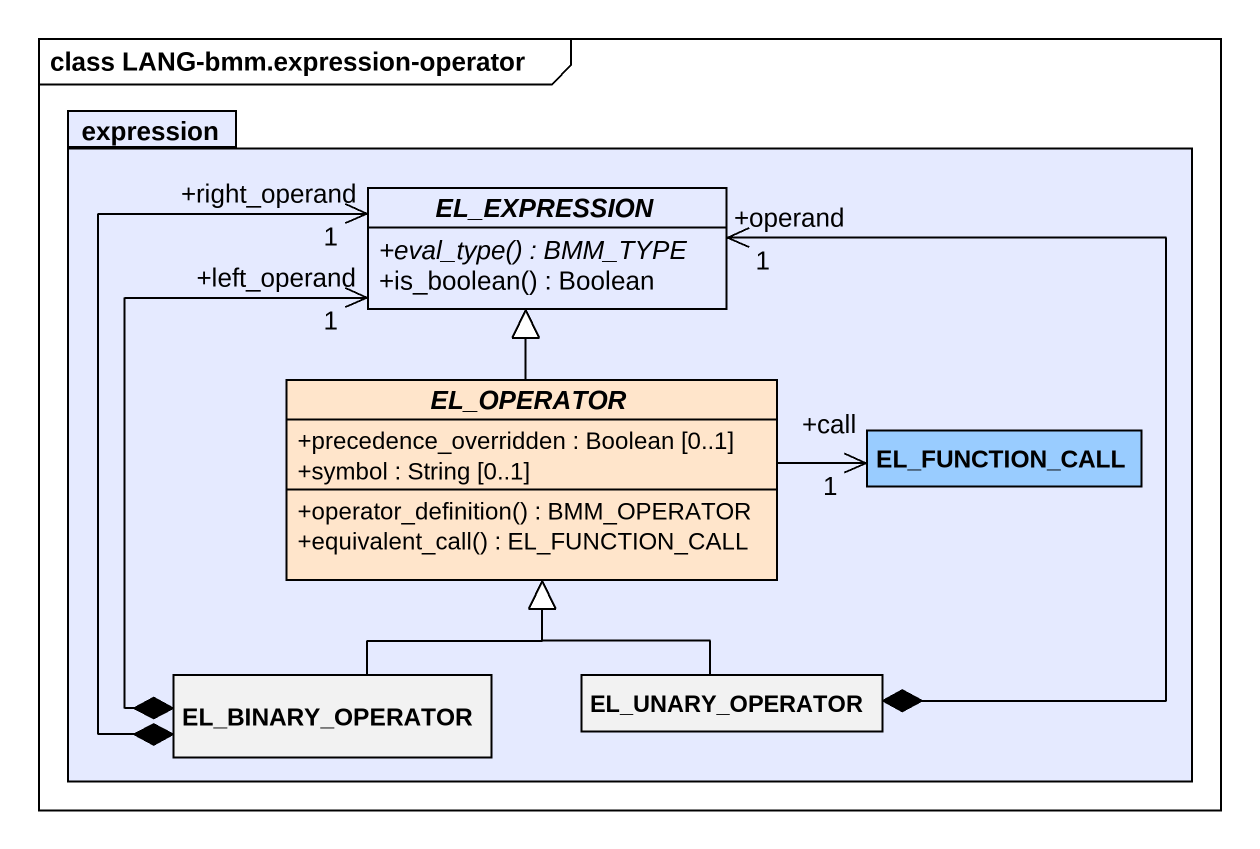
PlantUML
@startuml
mainframe class LANG-bmm.expression-operator
hide circle
hide empty members
skinparam classAttributeIconSize 0
package expression #E5EAFF {
  abstract class EL_EXPRESSION #E5EAFF {
    {abstract} +eval_type() : BMM_TYPE
    +is_boolean() : Boolean
  }
  abstract class EL_OPERATOR #FFE5CB {
    +precedence_overridden : Boolean [0..1]
    +symbol : String [0..1]
    +operator_definition() : BMM_OPERATOR
    +equivalent_call() : EL_FUNCTION_CALL
  }
  class EL_FUNCTION_CALL #99CCFF
  class EL_BINARY_OPERATOR
  class EL_UNARY_OPERATOR
}
EL_OPERATOR -up-|> EL_EXPRESSION
EL_FUNCTION_CALL "+call\n1" <-left- EL_OPERATOR
EL_BINARY_OPERATOR *-up-> "+left_operand\n1" EL_EXPRESSION
EL_BINARY_OPERATOR *-up-> "+right_operand\n1" EL_EXPRESSION
EL_BINARY_OPERATOR -up-|> EL_OPERATOR
EL_UNARY_OPERATOR *-up-> "+operand\n1" EL_EXPRESSION
EL_UNARY_OPERATOR -up-|> EL_OPERATOR
@enduml
